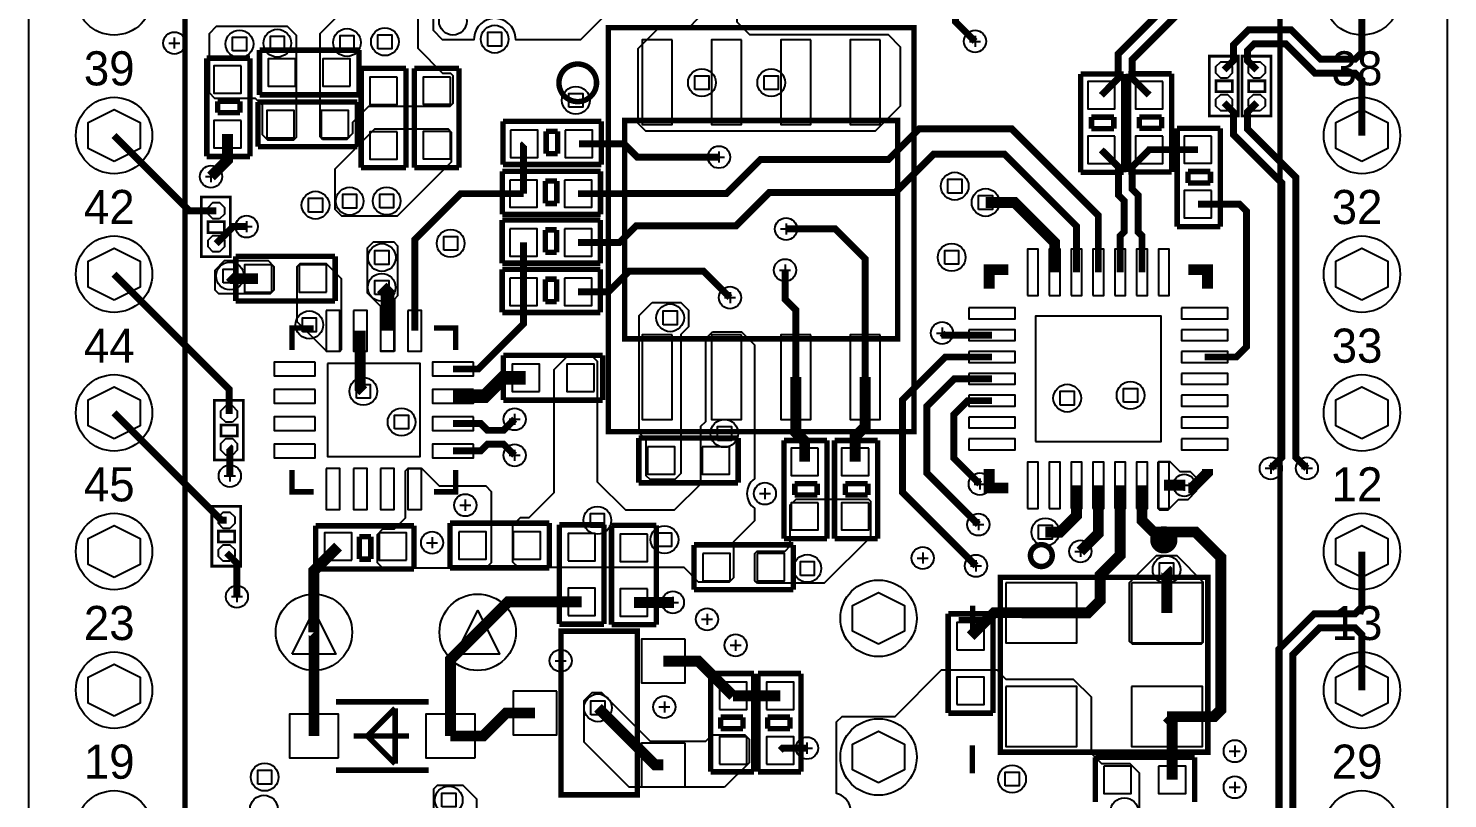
# Model space of a CAD drawing. Extents: x -209 to 15, y 9 to 85.
# Drawn here: x -43.88 to -17.88, y 52.26 to 66.37 of the extents above; entities that cross this region are included whole.
import ezdxf

# ---------------------------------------------------------------- set-up
doc = ezdxf.new("R2010")
doc.units = 0
for name, color, linetype in [('BG_DESIGN_OUTLINE', 85, 'CONTINUOUS'), ('BG_SILKSCREEN_TOP', 85, 'CONTINUOUS'), ('ET_BOTTOM', 5, 'CONTINUOUS'), ('MA_NCLEGEND-1-6', 190, 'CONTINUOUS'), ('PG_SILKSCREEN_BOTTOM', 5, 'CONTINUOUS'), ('PIN_BOTTOM', 5, 'CONTINUOUS'), ('VC_BOTTOM', 5, 'CONTINUOUS')]:
    doc.layers.add(name, color=color, linetype=linetype)

# ---------------------------------------------------------------- blocks, each defined once
blk = doc.blocks.new('FIGURE_CROSS')
for points in [[(-0.5, 0), (0.5, 0)], [(0, 0.5), (0, -0.5)]]:
    blk.add_lwpolyline(points)
blk = doc.blocks.new('FIGURE_SQUARE')
blk.add_lwpolyline([(-0.5, -0.5), (-0.5, 0.5), (0.5, 0.5), (0.5, -0.5)], close=True)
blk = doc.blocks.new('FIGURE_HEX')
blk.add_lwpolyline([(-0.5, 0), (-0.25, 0.5), (0.25, 0.5), (0.5, 0), (0.25, -0.5), (-0.25, -0.5)], close=True)
blk = doc.blocks.new('FIGURE_TRI')
blk.add_lwpolyline([(-0.5, -0.5), (0, 0.5), (0.5, -0.5)], close=True)

msp = doc.modelspace()

# ---------------------------------------------------------------- linework, layer by layer
at = {"layer": 'BG_DESIGN_OUTLINE'}
msp.add_lwpolyline([(-43.881, 16.8967), (-17.881, 16.8967), (-17.881, 78.8967), (-43.881, 78.8967)], close=True, dxfattribs=at)
at = {"layer": 'BG_SILKSCREEN_TOP', "const_width": 0.1}
for points in [[(-26.5823, 55.2834), (-26.5823, 55.7932)], [(-26.8372, 55.5383), (-26.3274, 55.5383)], [(-26.5865, 52.7254), (-26.5865, 53.2352)]]:
    msp.add_lwpolyline(points, dxfattribs=at)
at = {"layer": 'ET_BOTTOM'}
for points in [[(-34.5708, 68.4138), (-33.4583, 68.4138), (-33.3607, 68.3162), (-33.3607, 66.5633), (-33.7649, 66.1591), (-34.9538, 66.1591), (-34.9578, 66.2055, 0.916272), (-35.7174, 66.2055), (-35.7214, 66.1591), (-36.2924, 66.1591), (-36.4623, 66.329), (-36.4623, 67.2977), (-36.3624, 67.3976), (-36.0475, 67.3976), (-35.5907, 67.8544), (-35.5907, 68.0493), (-35.4817, 68.1583), (-34.8263, 68.1583)], [(-31.3505, 60.8111), (-30.8163, 60.8111), (-30.58, 60.5748), (-30.58, 58.1172, 0.51487), (-30.58, 57.5792), (-30.58, 57.3509), (-30.9654, 56.9656), (-30.9654, 56.3052), (-31.043, 56.2276), (-31.6064, 56.2276), (-31.87, 56.4912), (-34.9052, 56.4912), (-35.0052, 56.5912), (-35.0052, 57.2733), (-34.8686, 57.4099), (-34.7081, 57.4099), (-34.2499, 57.8681), (-34.2499, 60.1191), (-34.006, 60.363), (-33.5498, 60.363), (-33.4598, 60.273), (-33.4598, 58.0638), (-32.9439, 57.5479), (-32.0435, 57.5479), (-31.5623, 58.0291), (-31.5623, 59.08), (-31.4726, 59.1697), (-31.4726, 60.689)]]:
    msp.add_lwpolyline(points, format="xyb", close=True, dxfattribs=at)
for points, const_width in [([(-21.2018, 67.8264), (-21.405, 67.6232), (-22.1929, 67.6232), (-23.9167, 65.8994), (-23.9146, 65.4566), (-24.2251, 65.1435)], 0.127), ([(-21.2018, 67.166), (-21.405, 67.3692), (-22.0876, 67.3692), (-23.6621, 65.7947), (-23.6606, 65.4578), (-23.6605, 65.4573), (-23.3477, 65.1473)], 0.127), ([(-26.5389, 66.1319), (-26.8981, 66.4911), (-26.8981, 66.8576)], 0.127), ([(-19.451, 66.9467), (-19.451, 65.9307), (-19.578, 65.8037), (-20.2071, 65.8037), (-20.7456, 66.3422), (-21.5277, 66.3422), (-21.8034, 66.0665), (-21.8034, 65.7815), (-21.9764, 65.6085)], 0.127), ([(-19.451, 64.4067), (-19.451, 65.4227), (-19.578, 65.5497), (-20.3124, 65.5497), (-20.8509, 66.0882), (-21.4224, 66.0882), (-21.5494, 65.9612), (-21.5494, 65.7815), (-21.3764, 65.6085)], 0.127), ([(-21.9764, 65.0085), (-21.8034, 64.8355), (-21.8034, 64.4236), (-20.9163, 63.5365), (-20.9163, 58.5139), (-21.1195, 58.3107)], 0.127), ([(-20.4591, 58.3107), (-20.6623, 58.5139), (-20.6623, 63.6418), (-21.5494, 64.5289), (-21.5494, 64.8355), (-21.3764, 65.0085)], 0.127), ([(-40.2329, 64.4336), (-40.2329, 63.9582), (-40.5367, 63.6544)], 0.2), ([(-33.8096, 63.3421), (-32.957, 63.3421), (-32.9561, 63.343), (-31.0923, 63.343), (-30.4679, 63.9674), (-28.1244, 63.9674), (-27.5619, 64.5299), (-25.8689, 64.5299), (-24.2794, 62.9404), (-24.2794, 61.9004)], 0.127), ([(-40.4399, 63.0278), (-40.9321, 63.0278), (-42.311, 64.4067)], 0.127), ([(-34.8096, 63.3421), (-34.8096, 64.2418), (-34.7964, 64.255)], 0.127), ([(-31.2294, 64.0113), (-32.725, 64.0113), (-32.9687, 64.255), (-33.7964, 64.255)], 0.127), ([(-24.6794, 61.9004), (-24.6794, 62.7463), (-26.0008, 64.0677), (-27.2936, 64.0677), (-27.9974, 63.3639), (-30.3068, 63.3639), (-30.9186, 62.7521), (-32.7468, 62.7521), (-33.0506, 62.4483), (-33.8114, 62.4483)], 0.127), ([(-24.2251, 64.1435), (-23.9121, 63.8332), (-23.9116, 63.6971), (-23.9116, 63.3172), (-23.8064, 63.212), (-23.8064, 62.6428), (-23.8794, 62.5698), (-23.8794, 61.9004)], 0.127), ([(-23.3477, 64.1473), (-23.6581, 63.8343), (-23.6576, 63.6976), (-23.6576, 63.4225), (-23.5524, 63.3173), (-23.5524, 62.6428), (-23.4793, 62.5697), (-23.4793, 61.9004)], 0.127), ([(-22.456, 64.1476), (-23.3474, 64.1476), (-23.3477, 64.1473)], 0.127), ([(-34.8096, 63.3421), (-35.9606, 63.3421), (-36.8023, 62.5004), (-36.8023, 60.8296)], 0.127), ([(-26.3459, 63.1801), (-25.811, 63.1801), (-25.0795, 62.4486), (-25.0795, 61.9004)], 0.2), ([(-22.456, 63.1476), (-21.6905, 63.1476), (-21.5635, 63.0206), (-21.5635, 60.5392), (-21.7523, 60.3504), (-22.3294, 60.3504)], 0.127), ([(-40.4399, 62.4278), (-40.1285, 62.7392), (-39.8834, 62.7392)], 0.127), ([(-28.5519, 59.9821), (-28.5519, 62.1485), (-29.0994, 62.696), (-30.0007, 62.696)], 0.127), ([(-34.8114, 62.4483), (-34.8114, 61.5452)], 0.127), ([(-40.2032, 59.3043), (-40.2032, 59.7589), (-42.311, 61.8667)], 0.127), ([(-39.6715, 61.7851), (-40.1398, 61.7851), (-40.1886, 61.8339)], 0.2), ([(-31.0274, 61.4374), (-31.5109, 61.9209), (-32.8761, 61.9209), (-33.2518, 61.5452), (-33.8114, 61.5452)], 0.127), ([(-29.8219, 59.9821), (-29.8219, 61.2109), (-30.0187, 61.4077), (-30.0187, 61.9399)], 0.127), ([(-37.4076, 61.6245), (-37.3023, 61.5192), (-37.3023, 60.8296)], 0.25), ([(-34.8114, 61.5452), (-34.8114, 60.9564), (-35.6382, 60.1296), (-36.1023, 60.1296)], 0.127), ([(-37.8023, 60.8296), (-37.8023, 59.7783), (-37.7454, 59.7214)], 0.2), ([(-26.2294, 60.7505), (-27.1039, 60.7505), (-27.1426, 60.7892)], 0.127), ([(-26.5211, 56.5246), (-27.8657, 57.8692), (-27.8657, 59.5686), (-27.0839, 60.3504), (-26.2294, 60.3504)], 0.127), ([(-36.1023, 59.6296), (-35.522, 59.6296), (-35.1819, 59.9697), (-34.7689, 59.9697)], 0.25), ([(-29.66, 58.4312), (-29.66, 58.8051), (-29.8219, 58.967), (-29.8219, 59.9821)], 0.2), ([(-28.7328, 58.4312), (-28.7328, 58.8936), (-28.5519, 59.0745), (-28.5519, 59.9821)], 0.2), ([(-26.4775, 57.2806), (-27.4234, 58.2265), (-27.4234, 59.4452), (-26.9182, 59.9504), (-26.2294, 59.9504)], 0.127), ([(-26.2294, 59.5504), (-26.6689, 59.5504), (-26.9286, 59.2907), (-26.9286, 58.4996), (-26.451, 58.022)], 0.127), ([(-40.2497, 57.36), (-40.3443, 57.36), (-42.311, 59.3267)], 0.127), ([(-36.1023, 59.1296), (-35.5942, 59.1296), (-35.4712, 59.0066), (-35.1771, 59.0066), (-34.9739, 59.2098)], 0.127), ([(-40.2032, 58.7043), (-40.1902, 58.6913), (-40.1902, 58.1715)], 0.127), ([(-36.1023, 58.6296), (-35.5938, 58.6296), (-35.4708, 58.7526), (-35.1771, 58.7526), (-34.9739, 58.5494)], 0.127), ([(-25.324, 55.6623), (-24.4722, 55.6623), (-24.2453, 55.8892), (-24.2453, 56.3551), (-23.8794, 56.721), (-23.8794, 58.0004)], 0.2), ([(-25.2511, 57.143), (-24.9811, 57.143), (-24.6794, 57.4447), (-24.6794, 58.0004)], 0.2), ([(-24.2794, 58.0004), (-24.2794, 57.118), (-24.6085, 56.7889)], 0.2), ([(-23.024, 53.7623), (-22.1604, 53.7623), (-22.0334, 53.8893), (-22.0334, 56.6778), (-22.4993, 57.1437), (-23.2667, 57.1437), (-23.4793, 57.3563), (-23.4793, 58.0004)], 0.2), ([(-23.0795, 58.0004), (-22.706, 58.0004)], 0.2), ([(-38.6499, 55.3076), (-38.6499, 56.4348), (-38.207, 56.8777)], 0.2), ([(-40.2497, 56.76), (-40.0613, 56.5716), (-40.0613, 55.9607)], 0.127), ([(-21.5542, 51.8512), (-21.3812, 51.6782), (-21.2015, 51.6782), (-20.9729, 51.9068), (-20.9729, 54.9997), (-20.3289, 55.6437), (-19.578, 55.6437), (-19.451, 55.7707), (-19.451, 56.7867)], 0.127), ([(-23.024, 55.6623), (-23.024, 56.4481), (-23.0303, 56.4544)], 0.2), ([(-33.7452, 55.866), (-35.0915, 55.866), (-35.6499, 55.3076)], 0.2), ([(-32.7874, 55.855), (-32.0735, 55.855)], 0.2), ([(-26.6202, 55.2357), (-26.1895, 55.6664), (-25.6419, 55.6664), (-25.6378, 55.6623), (-25.324, 55.6623)], 0.2), ([(-38.6482, 53.4075), (-38.6482, 55.3059), (-38.6499, 55.3076)], 0.2), ([(-36.1482, 53.4075), (-36.1482, 54.8093), (-35.6499, 55.3076)], 0.2), ([(-21.5542, 51.2512), (-21.3812, 51.4242), (-21.0962, 51.4242), (-20.7189, 51.8015), (-20.7189, 54.8944), (-20.2236, 55.3897), (-19.578, 55.3897), (-19.451, 55.2627), (-19.451, 54.2467)], 0.127), ([(-32.2501, 54.7786), (-31.607, 54.7786), (-30.9704, 54.142)], 0.2), ([(-30.9704, 54.142), (-30.107, 54.142)], 0.2), ([(-34.6001, 53.8286), (-35.1291, 53.8286), (-35.5502, 53.4075), (-36.1482, 53.4075)], 0.2), ([(-32.2501, 52.8786), (-32.4029, 52.8786), (-33.4477, 53.9234)], 0.2), ([(-22.926, 52.6068), (-22.926, 53.6643), (-23.024, 53.7623)], 0.2), ([(-30.107, 53.142), (-30.0637, 53.1853), (-29.6177, 53.1853)], 0.127)]:
    msp.add_lwpolyline(points, dxfattribs=dict(at, const_width=const_width))
for points in [[(-31.6123, 66.5546), (-31.6123, 67.1994), (-31.5374, 67.2743), (-30.9772, 67.2743), (-30.9003, 67.1974), (-30.9003, 66.4872), (-30.6709, 66.2578), (-28.1318, 66.2578), (-27.9083, 66.0343), (-27.9083, 64.944), (-28.3671, 64.4852), (-32.5699, 64.4852), (-32.7123, 64.6276), (-32.7123, 66.0036), (-32.3335, 66.3824), (-31.7845, 66.3824)], [(-38.4931, 64.3369), (-38.5363, 64.3801), (-38.5363, 66.2747), (-38.0154, 66.7956), (-37.4185, 66.7956), (-37.2989, 66.9152), (-36.8947, 66.9152), (-36.7482, 66.7687), (-36.7482, 66.0062), (-36.2925, 65.5505), (-36.1481, 65.5505), (-36.1045, 65.5069), (-36.1045, 64.9954), (-36.1617, 64.9382), (-37.6476, 64.9382), (-37.9412, 64.6446), (-37.9412, 64.4422), (-38.0465, 64.3369)], [(-40.5653, 66.2745), (-40.4322, 66.4076), (-39.1428, 66.4076), (-38.9781, 66.2429), (-38.9781, 64.3699), (-39.0267, 64.3213), (-39.4965, 64.3213), (-39.5948, 64.4196), (-39.5948, 64.9622), (-39.7197, 65.0871), (-40.4634, 65.0871), (-40.5653, 65.189)], [(-38.2611, 63.7976), (-37.5322, 64.5265), (-36.1911, 64.5265), (-36.1348, 64.4702), (-36.1348, 63.9179), (-37.1242, 62.9285), (-38.1364, 62.9285), (-38.2611, 63.0532)], [(-37.6709, 62.3468), (-37.5594, 62.4583), (-37.1889, 62.4583), (-37.1167, 62.3861), (-37.1167, 61.4687), (-37.1752, 61.4102), (-37.1752, 60.4597), (-37.1809, 60.454), (-37.4159, 60.454), (-37.427, 60.4651), (-37.427, 61.2754), (-37.6709, 61.5193)], [(-40.4619, 61.9432), (-40.2901, 62.115), (-39.4912, 62.115), (-39.3855, 62.0093), (-39.3855, 61.5725), (-39.4531, 61.5049), (-40.3926, 61.5049), (-40.4619, 61.5742)], [(-38.9549, 62.01), (-38.9045, 62.0604), (-38.4261, 62.0604), (-38.1504, 61.7848), (-38.1504, 60.4792), (-38.1773, 60.4523), (-38.4144, 60.4523), (-38.9549, 60.9928)], [(-32.4535, 61.3488), (-31.9263, 61.3488), (-31.7868, 61.2093), (-31.7868, 60.9006), (-31.9256, 60.7618), (-31.9256, 58.2133), (-32.0354, 58.1035), (-32.4915, 58.1035), (-32.5624, 58.1744), (-32.5624, 58.8292), (-32.6933, 58.9601), (-32.6933, 61.109)], [(-37.387, 57.2008), (-37.1755, 57.2008), (-36.9718, 57.4045), (-36.9718, 58.266), (-36.9314, 58.3064), (-36.6733, 58.3064), (-36.3548, 57.9879), (-35.5035, 57.9879), (-35.4035, 57.8879), (-35.4035, 56.5824), (-35.5035, 56.4824), (-37.387, 56.4824), (-37.487, 56.5824), (-37.487, 57.1008)], [(-23.1834, 58.4212), (-23.1693, 58.4353), (-22.9689, 58.4353), (-22.7875, 58.2539), (-22.5987, 58.2539), (-22.4847, 58.1399), (-22.4847, 57.89), (-22.6382, 57.7365), (-22.8161, 57.7365), (-23.0078, 57.5448), (-23.1532, 57.5448), (-23.1834, 57.575)], [(-30.5265, 56.2041), (-30.5733, 56.2509), (-30.5733, 56.7512), (-30.5295, 56.795), (-30.017, 56.795), (-29.9228, 56.8893), (-29.9228, 57.6435), (-29.8177, 57.7486), (-28.4916, 57.7486), (-28.4543, 57.7113), (-28.4543, 57.0509), (-29.3011, 56.2041)], [(-23.706, 55.1396), (-23.706, 56.2203), (-23.2149, 56.7114), (-22.8417, 56.7114), (-22.3646, 56.2343), (-22.3646, 55.1194), (-22.3959, 55.0881), (-23.6545, 55.0881)], [(-31.126, 52.4701), (-32.8758, 52.4701), (-33.6999, 53.2942), (-33.6999, 54.0577), (-33.5504, 54.2072), (-33.3835, 54.2072), (-32.4903, 53.314), (-31.4676, 53.314), (-31.3531, 53.4285), (-30.7555, 53.4285), (-30.6788, 53.3518), (-30.6788, 52.9173)], [(-35.7761, 50.6694), (-36.2578, 50.6694), (-36.3725, 50.7841), (-36.3725, 51.5561), (-36.4533, 51.6369), (-36.4533, 52.4388), (-36.3844, 52.5077), (-35.9227, 52.5077), (-35.6716, 52.2566), (-35.6716, 50.7738)]]:
    msp.add_lwpolyline(points, close=True, dxfattribs=at)
msp.add_lwpolyline([(-28.8164, 52.0292, 0.321132), (-29.0404, 52.342), (-29.0748, 52.3537), (-29.0748, 53.6664), (-28.9748, 53.7664), (-28.0022, 53.7664), (-27.1512, 54.6174), (-26.1392, 54.6174), (-25.9729, 54.4511), (-24.7384, 54.4511), (-24.4128, 54.1255), (-24.4128, 53.0957), (-24.2202, 52.9031), (-23.705, 52.9031), (-23.5336, 52.7317), (-23.5336, 51.8861)], format="xyb", dxfattribs=at)
at = {"layer": 'PG_SILKSCREEN_BOTTOM'}
for points, const_width in [([(-41.011, 78.6067), (-41.011, 17.1867)], 0.1), ([(-20.951, 17.1867), (-20.951, 78.6067)], 0.1), ([(-33.2569, 58.9821), (-27.6569, 58.9821), (-27.6569, 66.3821), (-33.2569, 66.3821), (-33.2569, 58.9821)], 0.1), ([(-40.6129, 64.0236), (-40.6129, 65.8236)], 0.1), ([(-40.6129, 65.8236), (-39.8229, 65.8236)], 0.1), ([(-39.8229, 65.8236), (-39.8229, 64.0236)], 0.1), ([(-39.646, 65.9715), (-37.826, 65.9715)], 0.1), ([(-39.646, 65.1515), (-39.646, 65.9715)], 0.1), ([(-37.826, 65.9715), (-37.826, 65.1515)], 0.1), ([(-22.2474, 65.8155), (-22.2474, 64.7665), (-21.7184, 64.7665), (-21.7184, 65.8605), (-22.2474, 65.8605), (-22.2474, 65.8155)], 0.05), ([(-21.6474, 65.8155), (-21.6474, 64.7665), (-21.1184, 64.7665), (-21.1184, 65.8605), (-21.6474, 65.8605), (-21.6474, 65.8155)], 0.05), ([(-37.7848, 63.8164), (-37.7848, 65.6364)], 0.1), ([(-37.7848, 65.6364), (-36.9648, 65.6364)], 0.1), ([(-36.9648, 65.6364), (-36.9648, 63.8164)], 0.1), ([(-36.8106, 63.8188), (-36.8106, 65.6388)], 0.1), ([(-36.8106, 65.6388), (-35.9906, 65.6388)], 0.1), ([(-35.9906, 65.6388), (-35.9906, 63.8188)], 0.1), ([(-24.6051, 63.7335), (-24.6051, 65.5335)], 0.1), ([(-24.6051, 65.5335), (-23.8151, 65.5335)], 0.1), ([(-23.8151, 65.5335), (-23.8151, 63.7335)], 0.1), ([(-23.7277, 63.7373), (-23.7277, 65.5373)], 0.1), ([(-23.7277, 65.5373), (-22.9377, 65.5373)], 0.1), ([(-22.9377, 65.5373), (-22.9377, 63.7373)], 0.1), ([(-22.1264, 65.2085), (-21.8264, 65.2085), (-21.8264, 65.4085), (-22.1264, 65.4085), (-22.1264, 65.2085)], 0.05), ([(-21.5264, 65.2085), (-21.2264, 65.2085), (-21.2264, 65.4085), (-21.5264, 65.4085), (-21.5264, 65.2085)], 0.05), ([(-40.4129, 64.8236), (-40.4129, 65.0336)], 0.1), ([(-40.4129, 65.0336), (-40.0029, 65.0336)], 0.1), ([(-40.0029, 65.0336), (-40.0029, 64.8236)], 0.1), ([(-39.6745, 65.0227), (-37.8545, 65.0227)], 0.1), ([(-39.6745, 64.2027), (-39.6745, 65.0227)], 0.1), ([(-37.826, 65.1515), (-39.646, 65.1515)], 0.1), ([(-37.8545, 65.0227), (-37.8545, 64.2027)], 0.1), ([(-40.0029, 64.8236), (-40.4129, 64.8236)], 0.1), ([(-24.4051, 64.5335), (-24.4051, 64.7435)], 0.1), ([(-24.4051, 64.7435), (-23.9951, 64.7435)], 0.1), ([(-23.9951, 64.7435), (-23.9951, 64.5335)], 0.1), ([(-23.5277, 64.5373), (-23.5277, 64.7473)], 0.1), ([(-23.5277, 64.7473), (-23.1177, 64.7473)], 0.1), ([(-23.1177, 64.7473), (-23.1177, 64.5373)], 0.1), ([(-35.1864, 64.665), (-33.3864, 64.665)], 0.1), ([(-35.1864, 63.875), (-35.1864, 64.665)], 0.1), ([(-34.3964, 64.485), (-34.1864, 64.485)], 0.1), ([(-34.3964, 64.075), (-34.3964, 64.485)], 0.1), ([(-34.1864, 64.485), (-34.1864, 64.075)], 0.1), ([(-33.3864, 64.665), (-33.3864, 63.875)], 0.1), ([(-32.9569, 60.6821), (-32.9569, 64.6821), (-27.9569, 64.6821), (-27.9569, 60.6821), (-32.9569, 60.6821)], 0.1), ([(-23.9951, 64.5335), (-24.4051, 64.5335)], 0.1), ([(-23.1177, 64.5373), (-23.5277, 64.5373)], 0.1), ([(-22.836, 62.7376), (-22.836, 64.5376)], 0.1), ([(-22.836, 64.5376), (-22.046, 64.5376)], 0.1), ([(-22.046, 64.5376), (-22.046, 62.7376)], 0.1), ([(-37.8545, 64.2027), (-39.6745, 64.2027)], 0.1), ([(-39.8229, 64.0236), (-40.6129, 64.0236)], 0.1), ([(-34.1864, 64.075), (-34.3964, 64.075)], 0.1), ([(-36.9648, 63.8164), (-37.7848, 63.8164)], 0.1), ([(-35.9906, 63.8188), (-36.8106, 63.8188)], 0.1), ([(-35.1996, 63.7521), (-33.3996, 63.7521)], 0.1), ([(-35.1996, 62.9621), (-35.1996, 63.7521)], 0.1), ([(-33.3864, 63.875), (-35.1864, 63.875)], 0.1), ([(-33.3996, 63.7521), (-33.3996, 62.9621)], 0.1), ([(-23.8151, 63.7335), (-24.6051, 63.7335)], 0.1), ([(-22.9377, 63.7373), (-23.7277, 63.7373)], 0.1), ([(-22.636, 63.5376), (-22.636, 63.7476)], 0.1), ([(-22.636, 63.7476), (-22.226, 63.7476)], 0.1), ([(-22.226, 63.7476), (-22.226, 63.5376)], 0.1), ([(-34.4096, 63.5721), (-34.1996, 63.5721)], 0.1), ([(-34.4096, 63.1621), (-34.4096, 63.5721)], 0.1), ([(-34.1996, 63.5721), (-34.1996, 63.1621)], 0.1), ([(-22.226, 63.5376), (-22.636, 63.5376)], 0.1), ([(-40.7109, 63.2348), (-40.7109, 62.1858), (-40.1819, 62.1858), (-40.1819, 63.2798), (-40.7109, 63.2798), (-40.7109, 63.2348)], 0.05), ([(-34.1996, 63.1621), (-34.4096, 63.1621)], 0.1), ([(-33.3996, 62.9621), (-35.1996, 62.9621)], 0.1), ([(-40.5899, 62.6278), (-40.2899, 62.6278), (-40.2899, 62.8278), (-40.5899, 62.8278), (-40.5899, 62.6278)], 0.05), ([(-35.2014, 62.8583), (-33.4014, 62.8583)], 0.1), ([(-35.2014, 62.0683), (-35.2014, 62.8583)], 0.1), ([(-34.4114, 62.6783), (-34.2014, 62.6783)], 0.1), ([(-34.4114, 62.2683), (-34.4114, 62.6783)], 0.1), ([(-34.2014, 62.6783), (-34.2014, 62.2683)], 0.1), ([(-33.4014, 62.8583), (-33.4014, 62.0683)], 0.1), ([(-22.046, 62.7376), (-22.836, 62.7376)], 0.1), ([(-40.0815, 62.1951), (-38.2615, 62.1951)], 0.1), ([(-40.0815, 61.3751), (-40.0815, 62.1951)], 0.1), ([(-38.2615, 62.1951), (-38.2615, 61.3751)], 0.1), ([(-34.2014, 62.2683), (-34.4114, 62.2683)], 0.1), ([(-33.4014, 62.0683), (-35.2014, 62.0683)], 0.1), ([(-35.2014, 61.9552), (-33.4014, 61.9552)], 0.1), ([(-35.2014, 61.1652), (-35.2014, 61.9552)], 0.1), ([(-33.4014, 61.9552), (-33.4014, 61.1652)], 0.1), ([(-25.9294, 61.9504), (-26.2794, 61.9504), (-26.2794, 61.6004)], 0.1999), ([(-22.6294, 61.9504), (-22.2794, 61.9504), (-22.2794, 61.6004)], 0.1999), ([(-34.4114, 61.7752), (-34.2014, 61.7752)], 0.1), ([(-34.4114, 61.3652), (-34.4114, 61.7752)], 0.1), ([(-34.2014, 61.7752), (-34.2014, 61.3652)], 0.1), ([(-38.2615, 61.3751), (-40.0815, 61.3751)], 0.1), ([(-34.2014, 61.3652), (-34.4114, 61.3652)], 0.1), ([(-33.4014, 61.1652), (-35.2014, 61.1652)], 0.1), ([(-39.0523, 60.4796), (-39.0523, 60.8796), (-38.6523, 60.8796)], 0.1), ([(-36.0523, 60.4796), (-36.0523, 60.8796), (-36.4523, 60.8796)], 0.1), ([(-35.1789, 60.3797), (-33.3589, 60.3797)], 0.1), ([(-35.1789, 59.5597), (-35.1789, 60.3797)], 0.1), ([(-33.3589, 60.3797), (-33.3589, 59.5597)], 0.1), ([(-40.4742, 59.5113), (-40.4742, 58.4623), (-39.9452, 58.4623), (-39.9452, 59.5563), (-40.4742, 59.5563), (-40.4742, 59.5113)], 0.05), ([(-33.3589, 59.5597), (-35.1789, 59.5597)], 0.1), ([(-40.3532, 58.9043), (-40.0532, 58.9043), (-40.0532, 59.1043), (-40.3532, 59.1043), (-40.3532, 58.9043)], 0.05), ([(-32.698, 58.8655), (-30.878, 58.8655)], 0.1), ([(-32.698, 58.0455), (-32.698, 58.8655)], 0.1), ([(-30.878, 58.8655), (-30.878, 58.0455)], 0.1), ([(-30.04, 57.0212), (-30.04, 58.8212)], 0.1), ([(-30.04, 58.8212), (-29.25, 58.8212)], 0.1), ([(-29.25, 58.8212), (-29.25, 57.0212)], 0.1), ([(-29.1128, 57.0212), (-29.1128, 58.8212)], 0.1), ([(-29.1128, 58.8212), (-28.3228, 58.8212)], 0.1), ([(-28.3228, 58.8212), (-28.3228, 57.0212)], 0.1), ([(-38.6523, 57.8796), (-39.0523, 57.8796), (-39.0523, 58.2796)], 0.1), ([(-36.4523, 57.8796), (-36.0523, 57.8796), (-36.0523, 58.2796)], 0.1), ([(-25.9294, 57.9504), (-26.2794, 57.9504), (-26.2794, 58.3004)], 0.1999), ([(-22.6294, 57.9504), (-22.5593, 57.9504), (-22.2794, 58.2303), (-22.2794, 58.3004)], 0.1999), ([(-30.878, 58.0455), (-32.698, 58.0455)], 0.1), ([(-29.84, 57.8212), (-29.84, 58.0312)], 0.1), ([(-29.84, 58.0312), (-29.43, 58.0312)], 0.1), ([(-29.43, 58.0312), (-29.43, 57.8212)], 0.1), ([(-28.9128, 57.8212), (-28.9128, 58.0312)], 0.1), ([(-28.9128, 58.0312), (-28.5028, 58.0312)], 0.1), ([(-28.5028, 58.0312), (-28.5028, 57.8212)], 0.1), ([(-29.43, 57.8212), (-29.84, 57.8212)], 0.1), ([(-28.5028, 57.8212), (-28.9128, 57.8212)], 0.1), ([(-40.5207, 57.567), (-40.5207, 56.518), (-39.9917, 56.518), (-39.9917, 57.612), (-40.5207, 57.612), (-40.5207, 57.567)], 0.05), ([(-38.617, 57.2577), (-36.817, 57.2577)], 0.1), ([(-38.617, 56.4677), (-38.617, 57.2577)], 0.1), ([(-36.817, 57.2577), (-36.817, 56.4677)], 0.1), ([(-36.1573, 57.3069), (-34.3373, 57.3069)], 0.1), ([(-36.1573, 56.4869), (-36.1573, 57.3069)], 0.1), ([(-34.3373, 57.3069), (-34.3373, 56.4869)], 0.1), ([(-34.1552, 57.276), (-33.3352, 57.276)], 0.1), ([(-34.1552, 55.456), (-34.1552, 57.276)], 0.1), ([(-33.3352, 57.276), (-33.3352, 55.456)], 0.1), ([(-33.1974, 55.445), (-33.1974, 57.265)], 0.1), ([(-33.1974, 57.265), (-32.3774, 57.265)], 0.1), ([(-32.3774, 57.265), (-32.3774, 55.445)], 0.1), ([(-40.3997, 56.96), (-40.0997, 56.96), (-40.0997, 57.16), (-40.3997, 57.16), (-40.3997, 56.96)], 0.05), ([(-37.817, 57.0577), (-37.607, 57.0577)], 0.1), ([(-37.817, 56.6477), (-37.817, 57.0577)], 0.1), ([(-37.607, 57.0577), (-37.607, 56.6477)], 0.1), ([(-31.6872, 56.909), (-29.8672, 56.909)], 0.1), ([(-31.6872, 56.089), (-31.6872, 56.909)], 0.1), ([(-29.25, 57.0212), (-30.04, 57.0212)], 0.1), ([(-29.8672, 56.909), (-29.8672, 56.089)], 0.1), ([(-28.3228, 57.0212), (-29.1128, 57.0212)], 0.1), ([(-37.607, 56.6477), (-37.817, 56.6477)], 0.1), ([(-36.817, 56.4677), (-38.617, 56.4677)], 0.1), ([(-34.3373, 56.4869), (-36.1573, 56.4869)], 0.1), ([(-26.074, 56.3123), (-22.274, 56.3123), (-22.274, 53.1123), (-26.074, 53.1123), (-26.074, 56.3123)], 0.1), ([(-29.8672, 56.089), (-31.6872, 56.089)], 0.1), ([(-27.0302, 55.6457), (-26.2102, 55.6457)], 0.1), ([(-27.0302, 53.8257), (-27.0302, 55.6457)], 0.1), ([(-26.2102, 55.6457), (-26.2102, 53.8257)], 0.1), ([(-33.3352, 55.456), (-34.1552, 55.456)], 0.1), ([(-32.3774, 55.445), (-33.1974, 55.445)], 0.1), ([(-32.7251, 55.3286), (-32.7251, 52.3286), (-34.1251, 52.3286), (-34.1251, 55.3286), (-32.7251, 55.3286)], 0.1), ([(-31.3804, 54.552), (-30.5904, 54.552)], 0.1), ([(-31.3804, 52.752), (-31.3804, 54.552)], 0.1), ([(-30.5904, 54.552), (-30.5904, 52.752)], 0.1), ([(-30.517, 54.552), (-29.727, 54.552)], 0.1), ([(-30.517, 52.752), (-30.517, 54.552)], 0.1), ([(-29.727, 54.552), (-29.727, 52.752)], 0.1), ([(-36.5482, 54.0325), (-38.2482, 54.0325)], 0.1), ([(-37.6706, 53.4057), (-37.1626, 53.9137)], 0.1), ([(-37.1626, 53.9137), (-37.1626, 52.8977)], 0.1), ([(-26.2102, 53.8257), (-27.0302, 53.8257)], 0.1), ([(-31.2004, 53.752), (-30.7904, 53.752)], 0.1), ([(-31.2004, 53.542), (-31.2004, 53.752)], 0.1), ([(-30.7904, 53.542), (-31.2004, 53.542)], 0.1), ([(-30.7904, 53.752), (-30.7904, 53.542)], 0.1), ([(-30.337, 53.752), (-29.927, 53.752)], 0.1), ([(-30.337, 53.542), (-30.337, 53.752)], 0.1), ([(-29.927, 53.542), (-30.337, 53.542)], 0.1), ([(-29.927, 53.752), (-29.927, 53.542)], 0.1), ([(-37.9246, 53.4057), (-36.9086, 53.4057)], 0.1), ([(-37.1626, 52.8977), (-37.6706, 53.4057)], 0.1), ([(-24.336, 53.0168), (-22.516, 53.0168)], 0.1), ([(-24.336, 52.1968), (-24.336, 53.0168)], 0.1), ([(-22.516, 53.0168), (-22.516, 52.1968)], 0.1), ([(-36.5482, 52.7825), (-38.2482, 52.7825)], 0.1), ([(-30.5904, 52.752), (-31.3804, 52.752)], 0.1), ([(-29.727, 52.752), (-30.517, 52.752)], 0.1)]:
    msp.add_lwpolyline(points, dxfattribs=dict(at, const_width=const_width))
for points, const_width in [([(-33.4725, 65.3721, 1), (-34.1613, 65.3721, 1), (-33.4725, 65.3721)], 0.1), ([(-22.9544, 57.0004, 1), (-23.2044, 57.0004, 1), (-22.9544, 57.0004)], 0.2499), ([(-25.124, 56.7123, 1), (-25.524, 56.7123, 1), (-25.124, 56.7123)], 0.1)]:
    msp.add_lwpolyline(points, format="xyb", dxfattribs=dict(at, const_width=const_width))
at = {"layer": 'PIN_BOTTOM'}
for points in [[(-32.0869, 66.1571), (-32.6369, 66.1571), (-32.6369, 64.6071), (-32.0869, 64.6071)], [(-30.8169, 66.1571), (-31.3669, 66.1571), (-31.3669, 64.6071), (-30.8169, 64.6071)], [(-29.5469, 66.1571), (-30.0969, 66.1571), (-30.0969, 64.6071), (-29.5469, 64.6071)], [(-28.2769, 66.1571), (-28.8269, 66.1571), (-28.8269, 64.6071), (-28.2769, 64.6071)], [(-38.986, 65.3115), (-38.986, 65.8115), (-39.486, 65.8115), (-39.486, 65.3115)], [(-37.986, 65.3115), (-37.986, 65.8115), (-38.486, 65.8115), (-38.486, 65.3115)], [(-39.9829, 65.6836), (-40.4829, 65.6836), (-40.4829, 65.1836), (-39.9829, 65.1836)], [(-21.91427, 65.4585), (-22.03853, 65.4585), (-22.1264, 65.54637), (-22.1264, 65.67063), (-22.03853, 65.7585), (-21.91427, 65.7585), (-21.8264, 65.67063), (-21.8264, 65.54637)], [(-21.31427, 65.4585), (-21.43853, 65.4585), (-21.5264, 65.54637), (-21.5264, 65.67063), (-21.43853, 65.7585), (-21.31427, 65.7585), (-21.2264, 65.67063), (-21.2264, 65.54637)], [(-37.1248, 65.4764), (-37.6248, 65.4764), (-37.6248, 64.9764), (-37.1248, 64.9764)], [(-36.1506, 65.4788), (-36.6506, 65.4788), (-36.6506, 64.9788), (-36.1506, 64.9788)], [(-23.9751, 65.3935), (-24.4751, 65.3935), (-24.4751, 64.8935), (-23.9751, 64.8935)], [(-23.0977, 65.3973), (-23.5977, 65.3973), (-23.5977, 64.8973), (-23.0977, 64.8973)], [(-21.91427, 64.8585), (-22.03853, 64.8585), (-22.1264, 64.94637), (-22.1264, 65.07063), (-22.03853, 65.1585), (-21.91427, 65.1585), (-21.8264, 65.07063), (-21.8264, 64.94637)], [(-21.31427, 64.8585), (-21.43853, 64.8585), (-21.5264, 64.94637), (-21.5264, 65.07063), (-21.43853, 65.1585), (-21.31427, 65.1585), (-21.2264, 65.07063), (-21.2264, 64.94637)], [(-39.0145, 64.3627), (-39.0145, 64.8627), (-39.5145, 64.8627), (-39.5145, 64.3627)], [(-38.0145, 64.3627), (-38.0145, 64.8627), (-38.5145, 64.8627), (-38.5145, 64.3627)], [(-39.9829, 64.6836), (-40.4829, 64.6836), (-40.4829, 64.1836), (-39.9829, 64.1836)], [(-35.0464, 64.505), (-35.0464, 64.005), (-34.5464, 64.005), (-34.5464, 64.505)], [(-34.0464, 64.505), (-34.0464, 64.005), (-33.5464, 64.005), (-33.5464, 64.505)], [(-37.1248, 64.4764), (-37.6248, 64.4764), (-37.6248, 63.9764), (-37.1248, 63.9764)], [(-36.1506, 64.4788), (-36.6506, 64.4788), (-36.6506, 63.9788), (-36.1506, 63.9788)], [(-23.9751, 64.3935), (-24.4751, 64.3935), (-24.4751, 63.8935), (-23.9751, 63.8935)], [(-23.0977, 64.3973), (-23.5977, 64.3973), (-23.5977, 63.8973), (-23.0977, 63.8973)], [(-22.206, 64.3976), (-22.706, 64.3976), (-22.706, 63.8976), (-22.206, 63.8976)], [(-35.0596, 63.5921), (-35.0596, 63.0921), (-34.5596, 63.0921), (-34.5596, 63.5921)], [(-34.0596, 63.5921), (-34.0596, 63.0921), (-33.5596, 63.0921), (-33.5596, 63.5921)], [(-22.206, 63.3976), (-22.706, 63.3976), (-22.706, 62.8976), (-22.206, 62.8976)], [(-40.37777, 62.8778), (-40.50203, 62.8778), (-40.5899, 62.96567), (-40.5899, 63.08993), (-40.50203, 63.1778), (-40.37777, 63.1778), (-40.2899, 63.08993), (-40.2899, 62.96567)], [(-35.0614, 62.6983), (-35.0614, 62.1983), (-34.5614, 62.1983), (-34.5614, 62.6983)], [(-34.0614, 62.6983), (-34.0614, 62.1983), (-33.5614, 62.1983), (-33.5614, 62.6983)], [(-40.37777, 62.2778), (-40.50203, 62.2778), (-40.5899, 62.36567), (-40.5899, 62.48993), (-40.50203, 62.5778), (-40.37777, 62.5778), (-40.2899, 62.48993), (-40.2899, 62.36567)], [(-25.57925, 61.47545), (-25.37935, 61.47545), (-25.37935, 62.32535), (-25.57925, 62.32535)], [(-25.17945, 61.47545), (-24.97955, 61.47545), (-24.97955, 62.32535), (-25.17945, 62.32535)], [(-24.77935, 61.47545), (-24.57945, 61.47545), (-24.57945, 62.32535), (-24.77935, 62.32535)], [(-24.37935, 61.47545), (-24.17945, 61.47545), (-24.17945, 62.32535), (-24.37935, 62.32535)], [(-23.97935, 61.47545), (-23.77945, 61.47545), (-23.77945, 62.32535), (-23.97935, 62.32535)], [(-23.57925, 61.47545), (-23.37935, 61.47545), (-23.37935, 62.32535), (-23.57925, 62.32535)], [(-23.17945, 61.47545), (-22.97955, 61.47545), (-22.97955, 62.32535), (-23.17945, 62.32535)], [(-39.4215, 61.5351), (-39.4215, 62.0351), (-39.9215, 62.0351), (-39.9215, 61.5351)], [(-38.4215, 61.5351), (-38.4215, 62.0351), (-38.9215, 62.0351), (-38.9215, 61.5351)], [(-35.0614, 61.7952), (-35.0614, 61.2952), (-34.5614, 61.2952), (-34.5614, 61.7952)], [(-34.0614, 61.7952), (-34.0614, 61.2952), (-33.5614, 61.2952), (-33.5614, 61.7952)], [(-38.4273, 61.2046), (-38.4273, 60.4546), (-38.1773, 60.4546), (-38.1773, 61.2046)], [(-37.9273, 61.2046), (-37.9273, 60.4546), (-37.6773, 60.4546), (-37.6773, 61.2046)], [(-37.4273, 61.2046), (-37.4273, 60.4546), (-37.1773, 60.4546), (-37.1773, 61.2046)], [(-36.9273, 61.2046), (-36.9273, 60.4546), (-36.6773, 60.4546), (-36.6773, 61.2046)], [(-26.65435, 61.25025), (-26.65435, 61.05035), (-25.80445, 61.05035), (-25.80445, 61.25025)], [(-25.4294, 58.8004), (-23.1294, 58.8004), (-23.1294, 61.1004), (-25.4294, 61.1004)], [(-22.75435, 61.25025), (-22.75435, 61.05035), (-21.90445, 61.05035), (-21.90445, 61.25025)], [(-26.65435, 60.85045), (-26.65435, 60.65055), (-25.80445, 60.65055), (-25.80445, 60.85045)], [(-22.75435, 60.85045), (-22.75435, 60.65055), (-21.90445, 60.65055), (-21.90445, 60.85045)], [(-32.0869, 60.7571), (-32.6369, 60.7571), (-32.6369, 59.2071), (-32.0869, 59.2071)], [(-30.8169, 60.7571), (-31.3669, 60.7571), (-31.3669, 59.2071), (-30.8169, 59.2071)], [(-29.5469, 60.7571), (-30.0969, 60.7571), (-30.0969, 59.2071), (-29.5469, 59.2071)], [(-28.2769, 60.7571), (-28.8269, 60.7571), (-28.8269, 59.2071), (-28.2769, 59.2071)], [(-26.65435, 60.45035), (-26.65435, 60.25045), (-25.80445, 60.25045), (-25.80445, 60.45035)], [(-22.75435, 60.45035), (-22.75435, 60.25045), (-21.90445, 60.25045), (-21.90445, 60.45035)], [(-38.6273, 60.2546), (-39.3773, 60.2546), (-39.3773, 60.0046), (-38.6273, 60.0046)], [(-38.4023, 60.2296), (-38.4023, 58.5296), (-36.7023, 58.5296), (-36.7023, 60.2296)], [(-35.7273, 60.2546), (-36.4773, 60.2546), (-36.4773, 60.0046), (-35.7273, 60.0046)], [(-34.5189, 59.7197), (-34.5189, 60.2197), (-35.0189, 60.2197), (-35.0189, 59.7197)], [(-33.5189, 59.7197), (-33.5189, 60.2197), (-34.0189, 60.2197), (-34.0189, 59.7197)], [(-26.65435, 60.05035), (-26.65435, 59.85045), (-25.80445, 59.85045), (-25.80445, 60.05035)], [(-22.75435, 60.05035), (-22.75435, 59.85045), (-21.90445, 59.85045), (-21.90445, 60.05035)], [(-38.6273, 59.7546), (-39.3773, 59.7546), (-39.3773, 59.5046), (-38.6273, 59.5046)], [(-35.7273, 59.7546), (-36.4773, 59.7546), (-36.4773, 59.5046), (-35.7273, 59.5046)], [(-26.65435, 59.65035), (-26.65435, 59.45045), (-25.80445, 59.45045), (-25.80445, 59.65035)], [(-22.75435, 59.65035), (-22.75435, 59.45045), (-21.90445, 59.45045), (-21.90445, 59.65035)], [(-40.14107, 59.1543), (-40.26533, 59.1543), (-40.3532, 59.24217), (-40.3532, 59.36643), (-40.26533, 59.4543), (-40.14107, 59.4543), (-40.0532, 59.36643), (-40.0532, 59.24217)], [(-38.6273, 59.2546), (-39.3773, 59.2546), (-39.3773, 59.0046), (-38.6273, 59.0046)], [(-35.7273, 59.2546), (-36.4773, 59.2546), (-36.4773, 59.0046), (-35.7273, 59.0046)], [(-26.65435, 59.25025), (-26.65435, 59.05035), (-25.80445, 59.05035), (-25.80445, 59.25025)], [(-22.75435, 59.25025), (-22.75435, 59.05035), (-21.90445, 59.05035), (-21.90445, 59.25025)], [(-40.14107, 58.5543), (-40.26533, 58.5543), (-40.3532, 58.64217), (-40.3532, 58.76643), (-40.26533, 58.8543), (-40.14107, 58.8543), (-40.0532, 58.76643), (-40.0532, 58.64217)], [(-26.65435, 58.85045), (-26.65435, 58.65055), (-25.80445, 58.65055), (-25.80445, 58.85045)], [(-22.75435, 58.85045), (-22.75435, 58.65055), (-21.90445, 58.65055), (-21.90445, 58.85045)], [(-38.6273, 58.7546), (-39.3773, 58.7546), (-39.3773, 58.5046), (-38.6273, 58.5046)], [(-35.7273, 58.7546), (-36.4773, 58.7546), (-36.4773, 58.5046), (-35.7273, 58.5046)], [(-32.538, 58.7055), (-32.538, 58.2055), (-32.038, 58.2055), (-32.038, 58.7055)], [(-31.538, 58.7055), (-31.538, 58.2055), (-31.038, 58.2055), (-31.038, 58.7055)], [(-29.41, 58.6812), (-29.91, 58.6812), (-29.91, 58.1812), (-29.41, 58.1812)], [(-28.4828, 58.6812), (-28.9828, 58.6812), (-28.9828, 58.1812), (-28.4828, 58.1812)], [(-38.4273, 58.3046), (-38.4273, 57.5546), (-38.1773, 57.5546), (-38.1773, 58.3046)], [(-37.9273, 58.3046), (-37.9273, 57.5546), (-37.6773, 57.5546), (-37.6773, 58.3046)], [(-37.4273, 58.3046), (-37.4273, 57.5546), (-37.1773, 57.5546), (-37.1773, 58.3046)], [(-36.9273, 58.3046), (-36.9273, 57.5546), (-36.6773, 57.5546), (-36.6773, 58.3046)], [(-25.57925, 57.57545), (-25.37935, 57.57545), (-25.37935, 58.42535), (-25.57925, 58.42535)], [(-25.17945, 57.57545), (-24.97955, 57.57545), (-24.97955, 58.42535), (-25.17945, 58.42535)], [(-24.77935, 57.57545), (-24.57945, 57.57545), (-24.57945, 58.42535), (-24.77935, 58.42535)], [(-24.37935, 57.57545), (-24.17945, 57.57545), (-24.17945, 58.42535), (-24.37935, 58.42535)], [(-23.97935, 57.57545), (-23.77945, 57.57545), (-23.77945, 58.42535), (-23.97935, 58.42535)], [(-23.57925, 57.57545), (-23.37935, 57.57545), (-23.37935, 58.42535), (-23.57925, 58.42535)], [(-23.17945, 57.57545), (-22.97955, 57.57545), (-22.97955, 58.42535), (-23.17945, 58.42535)], [(-40.18757, 57.21), (-40.31183, 57.21), (-40.3997, 57.29787), (-40.3997, 57.42213), (-40.31183, 57.51), (-40.18757, 57.51), (-40.0997, 57.42213), (-40.0997, 57.29787)], [(-29.41, 57.6812), (-29.91, 57.6812), (-29.91, 57.1812), (-29.41, 57.1812)], [(-28.4828, 57.6812), (-28.9828, 57.6812), (-28.9828, 57.1812), (-28.4828, 57.1812)], [(-37.957, 56.6277), (-37.957, 57.1277), (-38.457, 57.1277), (-38.457, 56.6277)], [(-36.957, 56.6277), (-36.957, 57.1277), (-37.457, 57.1277), (-37.457, 56.6277)], [(-35.9973, 57.1469), (-35.9973, 56.6469), (-35.4973, 56.6469), (-35.4973, 57.1469)], [(-34.9973, 57.1469), (-34.9973, 56.6469), (-34.4973, 56.6469), (-34.4973, 57.1469)], [(-33.9952, 56.616), (-33.4952, 56.616), (-33.4952, 57.116), (-33.9952, 57.116)], [(-32.5374, 57.105), (-33.0374, 57.105), (-33.0374, 56.605), (-32.5374, 56.605)], [(-40.18757, 56.61), (-40.31183, 56.61), (-40.3997, 56.69787), (-40.3997, 56.82213), (-40.31183, 56.91), (-40.18757, 56.91), (-40.0997, 56.82213), (-40.0997, 56.69787)], [(-31.5272, 56.749), (-31.5272, 56.249), (-31.0272, 56.249), (-31.0272, 56.749)], [(-30.5272, 56.749), (-30.5272, 56.249), (-30.0272, 56.249), (-30.0272, 56.749)], [(-25.974, 56.2123), (-25.974, 55.1123), (-24.674, 55.1123), (-24.674, 56.2123)], [(-23.674, 56.2123), (-23.674, 55.1123), (-22.374, 55.1123), (-22.374, 56.2123)], [(-33.9952, 55.616), (-33.4952, 55.616), (-33.4952, 56.116), (-33.9952, 56.116)], [(-32.5374, 56.105), (-33.0374, 56.105), (-33.0374, 55.605), (-32.5374, 55.605)], [(-26.8702, 54.9857), (-26.3702, 54.9857), (-26.3702, 55.4857), (-26.8702, 55.4857)], [(-31.8501, 55.1786), (-32.6501, 55.1786), (-32.6501, 54.3786), (-31.8501, 54.3786)], [(-31.2204, 53.892), (-30.7204, 53.892), (-30.7204, 54.392), (-31.2204, 54.392)], [(-30.357, 53.892), (-29.857, 53.892), (-29.857, 54.392), (-30.357, 54.392)], [(-26.8702, 53.9857), (-26.3702, 53.9857), (-26.3702, 54.4857), (-26.8702, 54.4857)], [(-34.2001, 54.2286), (-35.0001, 54.2286), (-35.0001, 53.4286), (-34.2001, 53.4286)], [(-25.974, 54.3123), (-25.974, 53.2123), (-24.674, 53.2123), (-24.674, 54.3123)], [(-23.674, 54.3123), (-23.674, 53.2123), (-22.374, 53.2123), (-22.374, 54.3123)], [(-38.1982, 53.0075), (-38.1982, 53.8075), (-39.0982, 53.8075), (-39.0982, 53.0075)], [(-35.6982, 53.0075), (-35.6982, 53.8075), (-36.5982, 53.8075), (-36.5982, 53.0075)], [(-31.2204, 52.892), (-30.7204, 52.892), (-30.7204, 53.392), (-31.2204, 53.392)], [(-30.357, 52.892), (-29.857, 52.892), (-29.857, 53.392), (-30.357, 53.392)], [(-31.8501, 53.2786), (-32.6501, 53.2786), (-32.6501, 52.4786), (-31.8501, 52.4786)], [(-24.176, 52.8568), (-24.176, 52.3568), (-23.676, 52.3568), (-23.676, 52.8568)], [(-23.176, 52.8568), (-23.176, 52.3568), (-22.676, 52.3568), (-22.676, 52.8568)]]:
    msp.add_lwpolyline(points, close=True, dxfattribs=at)
for centre in [(-42.311, 66.9467), (-19.451, 66.9467), (-42.311, 64.4067), (-19.451, 64.4067), (-42.311, 61.8667), (-19.451, 61.8667), (-42.311, 59.3267), (-19.451, 59.3267), (-42.311, 56.7867), (-19.451, 56.7867), (-28.3062, 55.5627), (-38.6499, 55.3076), (-35.6499, 55.3076), (-42.311, 54.2467), (-19.451, 54.2467), (-28.3062, 53.0227), (-42.311, 51.7067), (-19.451, 51.7067)]:
    msp.add_circle(centre, 0.7, dxfattribs=at)
at = {"layer": 'VC_BOTTOM'}
for centre, radius in [((-36.1044, 66.5014), 0.254), ((-41.2074, 66.0996), 0.2032), ((-40.0135, 66.0838), 0.254), ((-39.3202, 66.098), 0.254), ((-38.0433, 66.1102), 0.254), ((-37.35, 66.1244), 0.254), ((-35.3376, 66.1723), 0.254), ((-26.5389, 66.1319), 0.2032), ((-31.5425, 65.3756), 0.254), ((-30.2725, 65.3756), 0.254), ((-33.8515, 65.0507), 0.254), ((-31.2294, 64.0113), 0.2032), ((-40.5367, 63.6544), 0.2032), ((-26.9098, 63.479), 0.254), ((-37.9961, 63.2048), 0.254), ((-37.3185, 63.2083), 0.254), ((-38.6211, 63.1308), 0.254), ((-26.3459, 63.1801), 0.254), ((-39.8834, 62.7392), 0.2032), ((-36.1441, 62.4309), 0.254), ((-30.0007, 62.696), 0.2032), ((-37.4049, 62.1719), 0.254), ((-26.9672, 62.1747), 0.254), ((-30.0187, 61.9399), 0.2032), ((-40.1886, 61.8339), 0.254), ((-37.4076, 61.6245), 0.254), ((-31.0274, 61.4374), 0.2032), ((-38.7335, 60.9387), 0.254), ((-32.124, 61.0673), 0.254), ((-27.1426, 60.7892), 0.2032), ((-37.7454, 59.7214), 0.254), ((-24.8504, 59.5961), 0.254), ((-23.6898, 59.6474), 0.254), ((-37.0449, 59.158), 0.254), ((-34.9739, 59.2098), 0.2032), ((-31.1299, 58.95), 0.254), ((-34.9739, 58.5494), 0.2032), ((-21.1195, 58.3107), 0.2032), ((-20.4591, 58.3107), 0.2032), ((-40.1902, 58.1715), 0.2032), ((-30.3881, 57.8482), 0.2032), ((-26.451, 58.022), 0.2032), ((-22.706, 58.0004), 0.2032), ((-35.8765, 57.6356), 0.2032), ((-33.4582, 57.3586), 0.254), ((-26.4775, 57.2806), 0.2032), ((-32.2279, 57.0041), 0.254), ((-25.2511, 57.143), 0.254), ((-36.4851, 56.9488), 0.2032), ((-24.6085, 56.7889), 0.2032), ((-29.6105, 56.4764), 0.254), ((-27.4968, 56.6673), 0.2032), ((-26.5211, 56.5246), 0.2032), ((-23.0303, 56.4544), 0.254), ((-40.0613, 55.9607), 0.2032), ((-32.0735, 55.855), 0.2032), ((-31.4477, 55.545), 0.2032), ((-30.9252, 55.0686), 0.2032), ((-34.1291, 54.786), 0.2032), ((-33.4477, 53.9234), 0.254), ((-32.2303, 53.9394), 0.2032), ((-29.6177, 53.1853), 0.2032), ((-21.7802, 53.1294), 0.2032), ((-39.5521, 52.6547), 0.254), ((-25.859, 52.6194), 0.254), ((-21.7802, 52.469), 0.2032), ((-39.5668, 52.0679), 0.254), ((-36.1795, 52.2344), 0.254), ((-23.8015, 52.0222), 0.254)]:
    msp.add_circle(centre, radius, dxfattribs=at)

# ---------------------------------------------------------------- block references
at = {"layer": 'MA_NCLEGEND-1-6'}
for name, p, xscale, yscale in [('FIGURE_CROSS', (-41.2074, 66.0996), 0.2032, 0.2032), ('FIGURE_SQUARE', (-40.0135, 66.0838), 0.254, 0.254), ('FIGURE_SQUARE', (-39.3202, 66.098), 0.254, 0.254), ('FIGURE_SQUARE', (-38.0433, 66.1102), 0.254, 0.254), ('FIGURE_SQUARE', (-37.35, 66.1244), 0.254, 0.254), ('FIGURE_SQUARE', (-35.3376, 66.1723), 0.254, 0.254), ('FIGURE_CROSS', (-26.5389, 66.1319), 0.2032, 0.2032), ('FIGURE_SQUARE', (-31.5425, 65.3756), 0.254, 0.254), ('FIGURE_SQUARE', (-30.2725, 65.3756), 0.254, 0.254), ('FIGURE_SQUARE', (-33.8515, 65.0507), 0.254, 0.254), ('FIGURE_CROSS', (-31.2294, 64.0113), 0.2032, 0.2032), ('FIGURE_CROSS', (-40.5367, 63.6544), 0.2032, 0.2032), ('FIGURE_SQUARE', (-26.9098, 63.479), 0.254, 0.254), ('FIGURE_SQUARE', (-38.6211, 63.1308), 0.254, 0.254), ('FIGURE_SQUARE', (-37.9961, 63.2048), 0.254, 0.254), ('FIGURE_SQUARE', (-37.3185, 63.2083), 0.254, 0.254), ('FIGURE_SQUARE', (-26.3459, 63.1801), 0.254, 0.254), ('FIGURE_CROSS', (-39.8834, 62.7392), 0.2032, 0.2032), ('FIGURE_CROSS', (-30.0007, 62.696), 0.2032, 0.2032), ('FIGURE_SQUARE', (-36.1441, 62.4309), 0.254, 0.254), ('FIGURE_SQUARE', (-37.4049, 62.1719), 0.254, 0.254), ('FIGURE_SQUARE', (-26.9672, 62.1747), 0.254, 0.254), ('FIGURE_SQUARE', (-40.1886, 61.8339), 0.254, 0.254), ('FIGURE_CROSS', (-30.0187, 61.9399), 0.2032, 0.2032), ('FIGURE_SQUARE', (-37.4076, 61.6245), 0.254, 0.254), ('FIGURE_CROSS', (-31.0274, 61.4374), 0.2032, 0.2032), ('FIGURE_SQUARE', (-32.124, 61.0673), 0.254, 0.254), ('FIGURE_SQUARE', (-38.7335, 60.9387), 0.254, 0.254), ('FIGURE_CROSS', (-27.1426, 60.7892), 0.2032, 0.2032), ('FIGURE_SQUARE', (-37.7454, 59.7214), 0.254, 0.254), ('FIGURE_SQUARE', (-24.8504, 59.5961), 0.254, 0.254), ('FIGURE_SQUARE', (-23.6898, 59.6474), 0.254, 0.254), ('FIGURE_SQUARE', (-37.0449, 59.158), 0.254, 0.254), ('FIGURE_CROSS', (-34.9739, 59.2098), 0.2032, 0.2032), ('FIGURE_SQUARE', (-31.1299, 58.95), 0.254, 0.254), ('FIGURE_CROSS', (-34.9739, 58.5494), 0.2032, 0.2032), ('FIGURE_CROSS', (-40.1902, 58.1715), 0.2032, 0.2032), ('FIGURE_CROSS', (-21.1195, 58.3107), 0.2032, 0.2032), ('FIGURE_CROSS', (-20.4591, 58.3107), 0.2032, 0.2032), ('FIGURE_CROSS', (-26.451, 58.022), 0.2032, 0.2032), ('FIGURE_CROSS', (-22.706, 58.0004), 0.2032, 0.2032), ('FIGURE_CROSS', (-35.8765, 57.6356), 0.2032, 0.2032), ('FIGURE_CROSS', (-30.3881, 57.8482), 0.2032, 0.2032), ('FIGURE_SQUARE', (-33.4582, 57.3586), 0.254, 0.254), ('FIGURE_CROSS', (-26.4775, 57.2806), 0.2032, 0.2032), ('FIGURE_SQUARE', (-25.2511, 57.143), 0.254, 0.254), ('FIGURE_CROSS', (-36.4851, 56.9488), 0.2032, 0.2032), ('FIGURE_SQUARE', (-32.2279, 57.0041), 0.254, 0.254), ('FIGURE_CROSS', (-27.4968, 56.6673), 0.2032, 0.2032), ('FIGURE_CROSS', (-24.6085, 56.7889), 0.2032, 0.2032), ('FIGURE_SQUARE', (-29.6105, 56.4764), 0.254, 0.254), ('FIGURE_CROSS', (-26.5211, 56.5246), 0.2032, 0.2032), ('FIGURE_SQUARE', (-23.0303, 56.4544), 0.254, 0.254), ('FIGURE_CROSS', (-40.0613, 55.9607), 0.2032, 0.2032), ('FIGURE_CROSS', (-32.0735, 55.855), 0.2032, 0.2032), ('FIGURE_TRI', (-38.6499, 55.3076), 0.8001, 0.8001), ('FIGURE_TRI', (-35.6499, 55.3076), 0.8001, 0.8001), ('FIGURE_CROSS', (-31.4477, 55.545), 0.2032, 0.2032), ('FIGURE_CROSS', (-30.9252, 55.0686), 0.2032, 0.2032), ('FIGURE_CROSS', (-34.1291, 54.786), 0.2032, 0.2032), ('FIGURE_SQUARE', (-33.4477, 53.9234), 0.254, 0.254), ('FIGURE_CROSS', (-32.2303, 53.9394), 0.2032, 0.2032), ('FIGURE_CROSS', (-29.6177, 53.1853), 0.2032, 0.2032), ('FIGURE_CROSS', (-21.7802, 53.1294), 0.2032, 0.2032), ('FIGURE_SQUARE', (-39.5521, 52.6547), 0.254, 0.254), ('FIGURE_SQUARE', (-25.859, 52.6194), 0.254, 0.254), ('FIGURE_CROSS', (-21.7802, 52.469), 0.2032, 0.2032), ('FIGURE_SQUARE', (-36.1795, 52.2344), 0.254, 0.254)]:
    msp.add_blockref(name, p, dxfattribs=dict(at, xscale=xscale, yscale=yscale))
at = {"layer": 'MA_NCLEGEND-1-6', "xscale": 0.95, "yscale": 0.95, "rotation": 90}
for p in [(-42.311, 64.4067), (-19.451, 64.4067), (-42.311, 61.8667), (-19.451, 61.8667), (-42.311, 59.3267), (-19.451, 59.3267), (-42.311, 56.7867), (-19.451, 56.7867), (-28.3062, 55.5627), (-42.311, 54.2467), (-19.451, 54.2467), (-28.3062, 53.0227)]:
    msp.add_blockref('FIGURE_HEX', p, dxfattribs=at)

# ---------------------------------------------------------------- texts
at = {"layer": 'BG_SILKSCREEN_TOP'}
for s, p in [('39', (-42.8649, 65.3249)), ('38', (-20.0049, 65.3249)), ('42', (-42.8649, 62.7849)), ('32', (-20.0049, 62.7849)), ('44', (-42.8649, 60.2449)), ('33', (-20.0049, 60.2449)), ('45', (-42.8649, 57.7049)), ('12', (-20.0049, 57.7049)), ('23', (-42.8649, 55.1649)), ('13', (-20.0049, 55.1649)), ('19', (-42.8649, 52.6249)), ('29', (-20.0049, 52.6249))]:
    msp.add_text(s, height=0.625, dxfattribs=at).set_placement(p)

doc.saveas('drawing.dxf')
